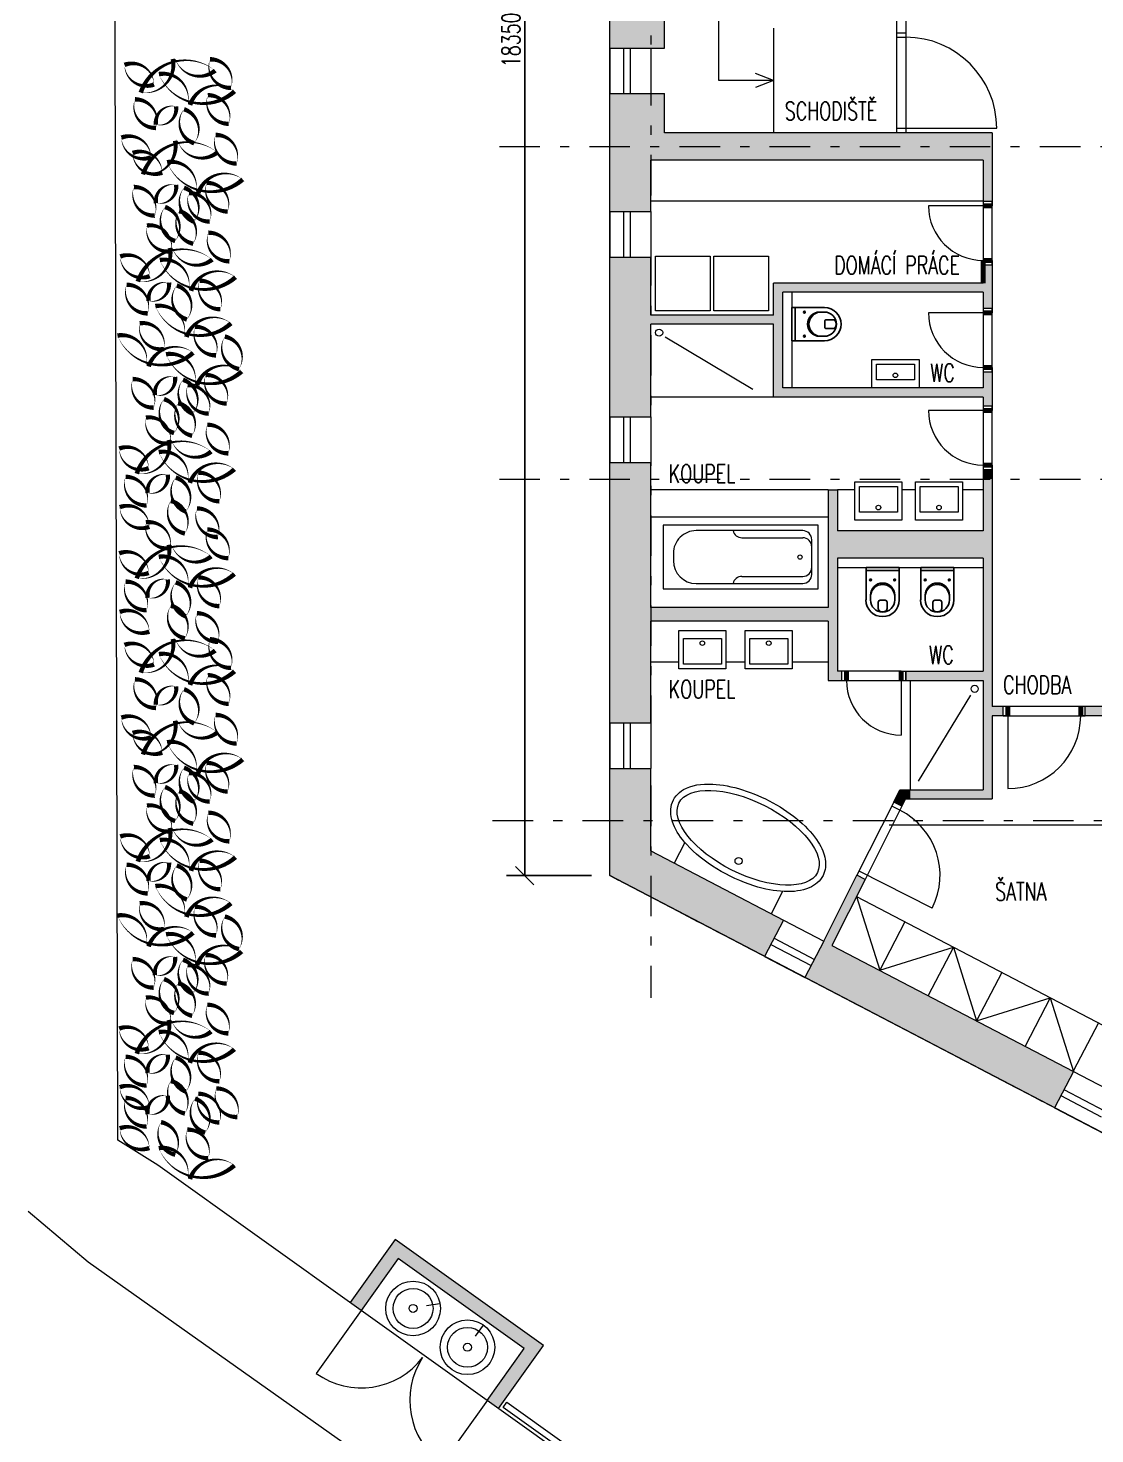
# Model space of a CAD drawing. Header units: metres. Extents: x -45 to 1930, y -347 to 488.
# Drawn here: x 21.44 to 33.15, y 38.28 to 53.71 of the extents above; entities that cross this region are included whole.
import ezdxf

# ---------------------------------------------------------------- set-up
doc = ezdxf.new("R2010")
doc.units = ezdxf.units.M
doc.header["$PDMODE"] = 3
doc.linetypes.add('GETRENNT', pattern=[31.75, 12.7, -6.35, 0, -6.35, 0, -6.35])
doc.linetypes.add('ČERCHOVANÁ', pattern=[25.4, 12.7, -6.35, 0, -6.35])
for name, color, linetype in [('dveře', 3, 'Continuous'), ('koty', 4, 'Continuous'), ('OSA', 7, 'ČERCHOVANÁ'), ('popis', 6, 'Continuous'), ('SRAFY', 3, 'Continuous'), ('srafy sklo', 252, 'Continuous'), ('zariz.predmety', 203, 'Continuous'), ('ZARIZOVAKY', 251, 'Continuous'), ('ZDIVO', 1, 'Continuous')]:
    doc.layers.add(name, color=color, linetype=linetype)
doc.layers.add('FLOATINGWINDOWS', color=2, linetype='Continuous', plot=False)
doc.styles.add('ROMANS', font='romans.shx', dxfattribs={"width": 0.7})
doc.dimstyles.new('andr', dxfattribs={"dimtxt": 0.1, "dimasz": 0.2, "dimexe": 0.2, "dimexo": 0.2, "dimgap": 0.05, "dimtad": 1, "dimlfac": 1000, "dimrnd": 10, "dimtxsty": 'Standard', "dimblk": 'OBLIQUE', "dimcen": 2.5, "dimclrd": 7, "dimclre": 7, "dimclrt": 7, "dimadec": 0, "dimazin": 0, "dimtfac": 1, "dimtmove": 0, "dimatfit": 3, "dimldrblk": 'OBLIQUE', "dimfxl": 0, "dimarcsym": 0})

# ---------------------------------------------------------------- blocks, each defined once
blk = doc.blocks.new('WC 540 Starck 3')
at = {"linetype": 'ByBlock'}
for p, q in [((81.017, 94.399), (80.66, 94.399)), ((80.66, 94.349), (80.713, 94.349)), ((80.982, 94.034), (80.982, 94.399)), ((81.017, 94.034), (81.017, 94.399)), ((80.568, 94.265), (80.637, 94.265)), ((80.568, 94.168), (80.637, 94.168)), ((80.657, 94.188), (80.657, 94.245)), ((80.713, 94.084), (80.66, 94.084)), ((80.66, 94.034), (81.017, 94.034))]:
    blk.add_line(p, q, dxfattribs=at)
for centre in [(80.88, 94.348), (80.88, 94.084)]:
    blk.add_circle(centre, 0.0102, dxfattribs=at)
for centre, radius, start, end in [((80.66, 94.216), 0.183, 90, 270), ((80.66, 94.216), 0.133, 90, 270), ((80.713, 94.216), 0.133, 270, 90), ((80.697, 94.216), 0.133, 276.5328, 83.4672), ((80.621, 94.216), 0.09, 165.9057, 194.0943), ((80.568, 94.23), 0.035, 90, 165.9057), ((80.568, 94.203), 0.035, 194.0943, 270), ((80.637, 94.245), 0.02, 360, 90), ((80.637, 94.188), 0.02, 270, 0)]:
    blk.add_arc(centre, radius, start, end, dxfattribs=at)
blk = doc.blocks.new('vana170')
at = {"linetype": 'Continuous', "lineweight": 0}
for p, q in [((1.7, 0.7), (0, 0.7)), ((0, 0.7), (0, 0)), ((1.34, 0.64), (0.17, 0.64)), ((1.7, 0), (1.7, 0.7)), ((0.07, 0.54), (0.07, 0.16)), ((0.837, 0.562), (0.17, 0.562)), ((1.59, 0.31), (1.59, 0.39)), ((0, 0), (1.7, 0)), ((0.837, 0.138), (0.17, 0.138)), ((0.17, 0.06), (1.34, 0.06))]:
    blk.add_line(p, q, dxfattribs=at)
blk.add_circle((0.2, 0.35), 0.0232, dxfattribs=at)
for centre, radius, start, end in [((0.17, 0.54), 0.1, 90, 180), ((0.837, 0.662), 0.1, 270, 347.2636), ((1.34, 0.39), 0.25, 0, 90), ((0.17, 0.462), 0.1, 90, 180), ((1.34, 0.31), 0.25, 270, 0), ((0.17, 0.238), 0.1, 180, 270), ((0.17, 0.16), 0.1, 180, 270), ((0.837, 0.038), 0.1, 12.7364, 90)]:
    blk.add_arc(centre, radius, start, end, dxfattribs=at)
blk = doc.blocks.new('_OBLIQUE')
at = {"color": 0, "linetype": 'ByBlock'}
blk.add_line((-0.5, -0.5), (0.5, 0.5), dxfattribs=at)
blk = doc.blocks.new('*D59')
at = {"layer": 'Defpoints', "color": 0, "linetype": 'Continuous', "lineweight": 0}
for p in [(27.825, 62.758), (26.892, 44.408), (27.825, 44.408)]:
    blk.add_point(p, dxfattribs=at)
at = {"layer": 'koty', "color": 7, "linetype": 'Continuous', "lineweight": -2}
for p, q in [((27.625, 62.758), (26.692, 62.758)), ((26.892, 62.758), (26.892, 44.408)), ((27.625, 44.408), (26.692, 44.408))]:
    blk.add_line(p, q, dxfattribs=at)
at = {"layer": 'koty', "color": 7, "linetype": 'Continuous', "lineweight": -2, "xscale": 0.2, "yscale": 0.2, "zscale": 0.2}
for p, rotation in [((26.892, 62.758), 90), ((26.892, 44.408), 270)]:
    blk.add_blockref('_OBLIQUE', p, dxfattribs=dict(at, rotation=rotation))
at = {"layer": 'koty', "color": 7, "linetype": 'Continuous', "lineweight": 0, "insert": (26.742, 53.583), "char_height": 0.2, "attachment_point": 5, "rotation": 90, "style": 'ROMANS'}
blk.add_mtext('18350', dxfattribs=at)

msp = doc.modelspace()

# ---------------------------------------------------------------- hatches: boundary and pattern name
at = {"linetype": 'Continuous', "lineweight": 0}
msp.add_hatch(color=256, dxfattribs=at).paths.add_polyline_path([(25.469131, 40.414176), (24.974893, 39.722635), (25.09693, 39.635417), (25.503949, 40.204921), (26.887031, 39.216446), (26.480012, 38.646941), (26.602049, 38.559723), (27.096287, 39.251264)])
at = {"layer": 'SRAFY', "linetype": 'Continuous', "lineweight": 0}
for points in [[(28.274501, 53.493145), (28.274501, 55.510035), (27.824501, 55.510035), (27.824501, 53.493145)], [(28.274501, 55.510035), (28.274501, 53.493145), (28.424501, 53.493145), (28.424501, 55.510035)], [(28.274501, 52.411601), (28.274501, 52.993145), (27.824501, 52.993145), (27.824501, 52.411601)], [(28.274501, 52.993145), (28.274501, 52.411601), (32.024501, 52.411601), (32.024501, 52.561601), (28.424501, 52.561601), (28.424501, 52.993145)], [(28.274501, 52.411601), (27.824501, 52.411601), (27.824501, 51.697445), (28.274501, 51.697445)], [(28.274501, 52.411601), (28.274501, 52.261601), (31.924501, 52.261601), (31.924501, 51.811601), (32.024501, 51.811601), (32.024501, 52.411601)], [(28.274501, 49.443285), (28.274501, 51.197445), (27.824501, 51.197445), (27.824501, 51.161601), (27.824501, 49.443285)], [(28.274501, 50.561601), (28.274501, 50.461601), (29.624501, 50.461601), (29.624501, 49.661601), (31.924501, 49.661601), (31.924501, 49.565616), (32.024501, 49.565616), (32.024501, 49.937283), (31.924501, 49.937283), (31.924501, 49.761601), (29.724501, 49.761601), (29.724501, 50.561601), (29.724501, 50.811601), (31.924501, 50.811601), (31.924501, 50.637283), (32.024501, 50.637283), (32.024501, 51.111601), (31.924501, 51.111601), (31.924501, 50.911601), (29.624501, 50.911601), (29.624501, 50.561601)], [(28.274501, 48.761601), (28.274501, 48.943285), (27.824501, 48.943285), (27.824501, 48.761601)], [(32.024501, 48.865616), (31.924501, 48.865616), (31.924501, 48.761601), (32.024501, 48.761601)], [(28.274501, 46.084351), (28.274501, 48.761601), (27.824501, 48.761601), (27.824501, 46.084351)], [(32.024501, 48.761601), (31.924501, 48.761601), (31.924501, 48.191601), (30.324501, 48.191601), (30.324501, 48.641601), (30.224501, 48.641601), (30.224501, 47.351601), (28.274501, 47.351601), (28.274501, 47.201601), (30.224501, 47.201601), (30.224501, 46.551601), (30.374501, 46.551601), (30.374501, 46.651601), (30.324501, 46.651601), (30.324501, 47.891601), (31.924501, 47.891601), (31.924501, 46.651601), (31.074501, 46.651601), (31.074501, 46.551601), (31.924501, 46.551601), (31.924501, 45.351601), (31.124501, 45.351601), (31.124501, 45.251601), (32.024501, 45.251601), (32.024501, 46.163065), (32.14564, 46.163065), (32.14564, 46.263065), (32.024501, 46.263065), (32.024501, 47.25171)], [(33.774501, 46.163065), (33.774501, 46.263065), (33.04564, 46.263065), (33.04564, 46.163065)], [(28.274501, 45.013065), (28.274501, 45.584351), (27.824501, 45.584351), (27.824501, 45.013065)], [(31.011315, 45.351601), (30.943396, 45.216325), (31.032765, 45.171456), (31.073004, 45.251601), (31.124501, 45.251601), (31.124501, 45.351601)], [(28.274501, 44.173577), (28.274501, 45.013065), (27.824501, 45.013065), (27.824501, 44.408403)], [(28.274501, 44.681162), (28.274501, 44.173577), (29.524944, 43.521052), (29.733129, 43.919999)], [(32.708206, 41.859914), (32.916391, 42.258861), (30.26507, 43.642414), (30.628937, 44.36714), (30.539569, 44.41201), (30.176404, 43.688683), (29.968219, 43.289735)]]:
    msp.add_hatch(color=256, dxfattribs=at).paths.add_polyline_path(points)

# ---------------------------------------------------------------- linework, layer by layer
at = {"linetype": 'Continuous', "lineweight": 0}
for p, q in [((29.024501, 53.136601), (29.024501, 55.361601)), ((29.624501, 53.711601), (29.624501, 52.561601)), ((27.824501, 53.493145), (27.824501, 52.993145)), ((27.974501, 53.493145), (27.974501, 52.993145)), ((28.049501, 53.493145), (28.049501, 52.993145)), ((28.274501, 53.493145), (28.274501, 52.993145)), ((29.624501, 53.136601), (29.024501, 53.136601)), ((29.624501, 53.136601), (29.423788, 53.214117)), ((29.624501, 53.136601), (29.423788, 53.059085)), ((27.824501, 51.697445), (27.824501, 51.197445)), ((27.974501, 51.697445), (27.974501, 51.197445)), ((28.049501, 51.697445), (28.049501, 51.197445)), ((28.274501, 51.697445), (28.274501, 51.197445)), ((31.924501, 51.811601), (32.024501, 51.811601)), ((31.924501, 51.111601), (32.024501, 51.111601)), ((29.824501, 50.809524), (29.824501, 49.761601)), ((31.924501, 50.637283), (32.024501, 50.637283)), ((28.435122, 50.322838), (29.395294, 49.746996)), ((31.924501, 49.937283), (32.024501, 49.937283)), ((31.924501, 49.565616), (32.024501, 49.565616)), ((27.824501, 49.443285), (27.824501, 48.943285)), ((27.974501, 49.443285), (27.974501, 48.943285)), ((28.049501, 49.443285), (28.049501, 48.943285)), ((28.274501, 49.443285), (28.274501, 48.943285)), ((31.924501, 48.865616), (32.024501, 48.865616)), ((30.324501, 47.791601), (31.924501, 47.791601)), ((30.374501, 46.551601), (30.374501, 46.651601)), ((31.074501, 46.551601), (31.074501, 46.651601)), ((31.785738, 46.389056), (31.209896, 45.445524)), ((32.14564, 46.163065), (32.14564, 46.263065)), ((33.04564, 46.163065), (33.04564, 46.263065)), ((27.824501, 46.084351), (27.824501, 45.584351)), ((27.974501, 46.084351), (27.974501, 45.584351)), ((28.049501, 46.084351), (28.049501, 45.584351)), ((28.274501, 46.084351), (28.274501, 45.584351)), ((28.64832, 44.773299), (28.534057, 44.545717)), ((29.720574, 44.23453), (29.598047, 43.99049)), ((29.733129, 43.919999), (30.176404, 43.688683)), ((29.629037, 43.720525), (30.072312, 43.489209)), ((29.524944, 43.521052), (29.968219, 43.289735)), ((29.594339, 43.654034), (30.037614, 43.422718)), ((32.916391, 42.258861), (33.359666, 42.027545)), ((32.777601, 41.992896), (33.220876, 41.76158)), ((32.812299, 42.059388), (33.255574, 41.828071)), ((32.708206, 41.859914), (33.151481, 41.628597)), ((21.439433, 40.725594), (22.097472, 40.169085)), ((22.097472, 40.169085), (35.517588, 30.674638)), ((25.812646, 39.690789), (25.961181, 39.711707)), ((25.09693, 39.635417), (24.602692, 38.943876)), ((26.350122, 39.352509), (26.43734, 39.474546)), ((26.463618, 38.624002), (25.985775, 37.955401)), ((26.480012, 38.646941), (26.463618, 38.624002))]:
    msp.add_line(p, q, dxfattribs=at)
at = {"linetype": 'Continuous', "lineweight": 0, "flags": 128}
for points in [[(25.09693, 39.635417), (22.864761, 41.230726), (22.423188, 41.504493), (22.332592, 79.360269), (26.407242, 79.157821), (36.807508, 78.940775), (53.036465, 78.021349), (51.440097, 62.345346), (49.152899, 50.087991), (47.556644, 41.079784), (46.114932, 28.795587), (46.007088, 24.691131), (26.480012, 38.646941)], [(26.602049, 38.559723), (27.096287, 39.251264), (25.469131, 40.414176), (24.974893, 39.722635)], [(26.480012, 38.646941), (26.887031, 39.216446), (25.503949, 40.204921), (25.09693, 39.635417)], [(26.480012, 38.646941), (25.09693, 39.635417)]]:
    msp.add_lwpolyline(points, dxfattribs=at)
at = {"linetype": 'Continuous', "lineweight": 0}
msp.add_lwpolyline([(26.694632, 38.627844), (31.576099, 35.139107), (31.535397, 35.082157), (26.65393, 38.570893)], close=True, dxfattribs=at)
for centre, radius in [((28.367365, 50.368905), 0.0392), ((31.831805, 46.458736), 0.0392), ((29.239535, 44.56909), 0.0392), ((25.665905, 39.657142), 0.3), ((25.665905, 39.657142), 0.219145), ((25.665905, 39.657142), 0.043699), ((26.262903, 39.230473), 0.3), ((26.262903, 39.230473), 0.219145), ((26.262903, 39.230473), 0.043699)]:
    msp.add_circle(centre, radius, dxfattribs=at)
for centre, start, end in [((25.09693, 39.635417), 234.4469783, 322.47868), ((26.479196, 38.647525), 146.4152765, 234.5145891)]:
    msp.add_arc(centre, 0.85, start, end, dxfattribs=at)
msp.add_ellipse((29.344858, 44.82341), major_axis=(0.759631, -0.381392), ratio=0.4662521, dxfattribs=at)
msp.add_open_spline([(30.167047, 44.410609), (30.193907, 44.464107), (30.200665, 44.526319), (30.179865, 44.65033), (30.153259, 44.712999), (30.014602, 44.933161), (29.830296, 45.089997), (29.400506, 45.325896), (29.158466, 45.402401), (28.831755, 45.419006), (28.721345, 45.401574), (28.572286, 45.316132), (28.523635, 45.25815), (28.485548, 45.120155), (28.495046, 45.044499), (28.554472, 44.895776), (28.604426, 44.821122), (28.842871, 44.557269), (29.129693, 44.382893), (29.639762, 44.223677), (29.860387, 44.208835), (30.081009, 44.302992), (30.136343, 44.349455), (30.167047, 44.410609)], degree=3, knots=[0, 0, 0, 0, 0.328646407, 0.328646407, 0.657292814, 0.657292814, 1.49227622, 1.49227622, 2.327259625, 2.327259625, 2.842065528, 2.842065528, 3.233907053, 3.233907053, 3.625748579, 3.625748579, 4.017590105, 4.017590105, 5.050988896, 5.050988896, 5.907509871, 5.907509871, 6.283185307, 6.283185307, 6.283185307, 6.283185307], dxfattribs=at)
at = {"layer": 'dveře', "linetype": 'Continuous', "lineweight": 0}
for p, q in [((30.974501, 54.211601), (30.974501, 52.561601)), ((31.074501, 54.211601), (31.074501, 52.561601)), ((30.974501, 53.661601), (31.074501, 53.661601)), ((30.974501, 53.611601), (31.074501, 53.611601)), ((30.974501, 52.611601), (32.074501, 52.611601)), ((31.924501, 51.761601), (31.324501, 51.761601)), ((31.924501, 51.811601), (31.924501, 51.111601)), ((32.024501, 51.111601), (32.024501, 51.811601)), ((31.924501, 50.637283), (31.924501, 49.937283)), ((32.024501, 49.937283), (32.024501, 50.637283)), ((31.924501, 50.587283), (31.324501, 50.587283)), ((31.924501, 49.565616), (31.924501, 48.865616)), ((32.024501, 48.865616), (32.024501, 49.565616)), ((31.924501, 49.515616), (31.324501, 49.515616)), ((31.024501, 46.651601), (30.424501, 46.651601)), ((30.424501, 46.551601), (31.024501, 46.551601)), ((31.024501, 46.551601), (31.024501, 45.951601)), ((33.04564, 46.263065), (32.14564, 46.263065)), ((32.14564, 46.163065), (33.04564, 46.163065)), ((32.19564, 46.163065), (32.19564, 45.363065))]:
    msp.add_line(p, q, dxfattribs=at)
for centre, radius, start, end in [((31.074501, 52.611601), 1, 0, 90), ((31.924501, 51.761601), 0.6, 180, 270), ((31.924501, 50.587283), 0.6, 180, 270), ((31.924501, 49.515616), 0.6, 180, 270), ((31.024501, 46.551601), 0.6, 180, 270), ((32.19564, 46.163065), 0.8, 270, 360)]:
    msp.add_arc(centre, radius, start, end, dxfattribs=at)
at = {"layer": 'FLOATINGWINDOWS', "linetype": 'Continuous', "lineweight": 0, "flags": 128}
msp.add_lwpolyline([(27.824501, 62.758403), (38.624501, 62.758403), (38.624501, 39.28017), (38.773981, 39.202166), (38.773981, 38.69458), (27.824501, 44.408403)], close=True, dxfattribs=at)
at = {"layer": 'OSA', "color": 253, "lineweight": 0, "ltscale": 0.035}
for p, q in [((28.274501, 60.231101), (28.274501, 43.067791)), ((26.613797, 52.411601), (40.553727, 52.411601)), ((26.613797, 48.761601), (40.553727, 48.761601)), ((26.538797, 45.013065), (40.478727, 45.013065))]:
    msp.add_line(p, q, dxfattribs=at)
at = {"layer": 'OSA', "linetype": 'Continuous', "lineweight": 0}
for p, q in [((29.624501, 49.661601), (28.274501, 49.661601)), ((30.224501, 48.641601), (28.274501, 48.641601)), ((30.515651, 48.641601), (30.324501, 48.641601)), ((30.224501, 48.341601), (28.274501, 48.341601)), ((31.124501, 46.551601), (31.124501, 45.351601))]:
    msp.add_line(p, q, dxfattribs=at)
for points in [[(28.328084, 51.208235), (28.928084, 51.208235), (28.928084, 50.608235), (28.328084, 50.608235)], [(28.968438, 51.208235), (29.568438, 51.208235), (29.568438, 50.608235), (28.968438, 50.608235)], [(31.220508, 49.761601), (30.702895, 49.761601), (30.702895, 50.072602), (31.220508, 50.072602)], [(31.170508, 49.851104), (30.752895, 49.851104), (30.752895, 50.022602), (31.170508, 50.022602)], [(31.033265, 48.310263), (30.515651, 48.310263), (30.515651, 48.731331), (31.033265, 48.731331)], [(30.983265, 48.399765), (30.565651, 48.399765), (30.565651, 48.681331), (30.983265, 48.681331)], [(31.699128, 48.310263), (31.181514, 48.310263), (31.181514, 48.731331), (31.699128, 48.731331)], [(31.649128, 48.399765), (31.231514, 48.399765), (31.231514, 48.681331), (31.649128, 48.681331)], [(28.583082, 47.099058), (29.100696, 47.099058), (29.100696, 46.67799), (28.583082, 46.67799)], [(29.311948, 47.099058), (29.829561, 47.099058), (29.829561, 46.67799), (29.311948, 46.67799)], [(28.633082, 47.009556), (29.050696, 47.009556), (29.050696, 46.72799), (28.633082, 46.72799)], [(29.361948, 47.009556), (29.779561, 47.009556), (29.779561, 46.72799), (29.361948, 46.72799)]]:
    msp.add_lwpolyline(points, close=True, dxfattribs=at)
for centre in [(30.961702, 49.900117), (30.774458, 48.448779), (31.440321, 48.448779), (28.841889, 46.960542), (29.570754, 46.960542)]:
    msp.add_circle(centre, 0.025266, dxfattribs=at)
at = {"layer": 'SRAFY', "linetype": 'Continuous', "lineweight": 0}
for p, q in [((30.943396, 45.216325), (30.539569, 44.41201)), ((31.032765, 45.171456), (30.628937, 44.36714)), ((31.01033, 45.126771), (30.920961, 45.171641)), ((31.366319, 44.052867), (30.562004, 44.456694))]:
    msp.add_line(p, q, dxfattribs=at)
msp.add_arc((30.651372, 44.411824), 0.8, 333.3398872, 63.3398872, dxfattribs=at)
at = {"layer": 'srafy sklo', "linetype": 'Continuous', "lineweight": 0}
msp.add_line((33.874501, 44.963065), (30.891642, 44.963065), dxfattribs=at)
at = {"layer": 'zariz.predmety', "color": 253, "linetype": 'Continuous', "ltscale": 0.001}
for points in [[(22.676352, 53.003842, 0, 0, 0.520567051), (22.676352, 53.003842, 0, 0.05, 0.520567051), (23.028807, 53.373602, 0, 0.05, 0.520567051), (23.059565, 53.36601, 0, 0.05, 0.520567051), (23.493294, 53.245901, 0, 0.05, 0.520567051), (22.676352, 53.003842, 0.05, 0.05, 0)], [(23.665698, 53.055592, 0, 0, 0.520567051), (23.665698, 53.055592, 0, 0.05, 0.520567051), (23.435754, 53.369332, 0, 0.05, 0.520567051), (23.665698, 53.055592, 0.05, 0.05, 0)], [(22.821641, 53.092541, 0, 0, 0.520567051), (22.821641, 53.092541, 0, 0.05, 0.520567051), (22.497775, 53.30799, 0, 0.05, 0.520567051), (22.821641, 53.092541, 0.05, 0.05, 0)], [(23.706152, 53.017701, 0, 0, 0.520567051), (23.706152, 53.017701, 0, 0.05, 0.520567051), (23.21779, 52.86787, 0, 0.05, 0.520567051), (23.194689, 52.88955, 0, 0.05, 0.520567051), (22.875317, 53.206645, 0, 0.05, 0.520567051), (23.706152, 53.017701, 0.05, 0.05, 0)], [(22.612428, 52.929692, 0, 0, 0.520567051), (22.612428, 52.929692, 0, 0.05, 0.520567051), (22.842372, 52.615952, 0, 0.05, 0.520567051), (22.612428, 52.929692, 0.05, 0.05, 0)], [(23.642572, 52.661377, 0, 0, 0.520567051), (23.642572, 52.661377, 0, 0.05, 0.520567051), (23.412627, 52.975118, 0, 0.05, 0.520567051), (23.642572, 52.661377, 0.05, 0.05, 0)], [(22.842739, 52.65213, 0, 0, 0.520567051), (22.842739, 52.65213, 0, 0.05, 0.520567051), (23.065032, 52.85184, 0, 0.05, 0.520567051), (22.842739, 52.65213, 0.05, 0.05, 0)], [(23.262021, 52.447845, 0, 0, 0.520567051), (23.262021, 52.447845, 0, 0.05, 0.520567051), (23.151571, 52.820817, 0, 0.05, 0.520567051), (23.262021, 52.447845, 0.05, 0.05, 0)], [(22.7882, 52.293937, 0, 0, 0.520567051), (22.7882, 52.293937, 0, 0.05, 0.520567051), (22.464334, 52.509387, 0, 0.05, 0.520567051), (22.7882, 52.293937, 0.05, 0.05, 0)], [(22.700476, 52.105497, 0, 0, 0.520567051), (22.700476, 52.105497, 0, 0.05, 0.520567051), (23.052931, 52.475257, 0, 0.05, 0.520567051), (23.083689, 52.467664, 0, 0.05, 0.520567051), (23.517419, 52.347555, 0, 0.05, 0.520567051), (22.700476, 52.105497, 0.05, 0.05, 0)], [(23.727543, 52.22507, 0, 0, 0.520567051), (23.727543, 52.22507, 0, 0.05, 0.520567051), (23.497599, 52.538811, 0, 0.05, 0.520567051), (23.727543, 52.22507, 0.05, 0.05, 0)], [(22.911274, 52.12526, 0, 0, 0.520567051), (22.911274, 52.12526, 0, 0.05, 0.520567051), (22.587408, 52.34071, 0, 0.05, 0.520567051), (22.911274, 52.12526, 0.05, 0.05, 0)], [(23.795785, 52.05042, 0, 0, 0.520567051), (23.795785, 52.05042, 0, 0.05, 0.520567051), (23.307423, 51.900589, 0, 0.05, 0.520567051), (23.284321, 51.92227, 0, 0.05, 0.520567051), (22.964949, 52.239364, 0, 0.05, 0.520567051), (23.795785, 52.05042, 0.05, 0.05, 0)], [(22.842573, 51.790721, 0, 0, 0.520567051), (22.842573, 51.790721, 0, 0.05, 0.520567051), (23.064866, 51.990431, 0, 0.05, 0.520567051), (22.842573, 51.790721, 0.05, 0.05, 0)], [(23.63052, 51.698825, 0, 0, 0.520567051), (23.63052, 51.698825, 0, 0.05, 0.520567051), (23.400576, 52.012566, 0, 0.05, 0.520567051), (23.63052, 51.698825, 0.05, 0.05, 0)], [(22.600376, 51.967141, 0, 0, 0.520567051), (22.600376, 51.967141, 0, 0.05, 0.520567051), (22.830321, 51.6534, 0, 0.05, 0.520567051), (22.600376, 51.967141, 0.05, 0.05, 0)], [(23.261854, 51.586436, 0, 0, 0.520567051), (23.261854, 51.586436, 0, 0.05, 0.520567051), (23.151405, 51.959408, 0, 0.05, 0.520567051), (23.261854, 51.586436, 0.05, 0.05, 0)], [(23.434048, 51.588153, 0, 0, 0.520567051), (23.434048, 51.588153, 0, 0.05, 0.520567051), (23.204103, 51.901893, 0, 0.05, 0.520567051), (23.434048, 51.588153, 0.05, 0.05, 0)], [(23.053497, 51.37462, 0, 0, 0.520567051), (23.053497, 51.37462, 0, 0.05, 0.520567051), (22.943047, 51.747593, 0, 0.05, 0.520567051), (23.053497, 51.37462, 0.05, 0.05, 0)], [(23.09645, 51.701677, 0, 0, 0.520567051), (23.09645, 51.701677, 0, 0.05, 0.520567051), (23.251902, 51.345107, 0, 0.05, 0.520567051), (23.09645, 51.701677, 0.05, 0.05, 0)], [(22.744392, 51.544829, 0, 0, 0.520567051), (22.744392, 51.544829, 0, 0.05, 0.520567051), (23.011153, 51.261728, 0, 0.05, 0.520567051), (22.744392, 51.544829, 0.05, 0.05, 0)], [(23.648016, 51.151845, 0, 0, 0.520567051), (23.648016, 51.151845, 0, 0.05, 0.520567051), (23.418072, 51.465586, 0, 0.05, 0.520567051), (23.648016, 51.151845, 0.05, 0.05, 0)], [(22.774763, 50.988943, 0, 0, 0.520567051), (22.774763, 50.988943, 0, 0.05, 0.520567051), (22.450896, 51.204392, 0, 0.05, 0.520567051), (22.774763, 50.988943, 0.05, 0.05, 0)], [(22.643805, 50.929342, 0, 0, 0.520567051), (22.643805, 50.929342, 0, 0.05, 0.520567051), (22.99626, 51.299103, 0, 0.05, 0.520567051), (23.027018, 51.29151, 0, 0.05, 0.520567051), (23.460748, 51.171401, 0, 0.05, 0.520567051), (22.643805, 50.929342, 0.05, 0.05, 0)], [(23.716258, 50.977196, 0, 0, 0.520567051), (23.716258, 50.977196, 0, 0.05, 0.520567051), (23.227895, 50.827365, 0, 0.05, 0.520567051), (23.204794, 50.849045, 0, 0.05, 0.520567051), (22.885422, 51.166139, 0, 0.05, 0.520567051), (23.716258, 50.977196, 0.05, 0.05, 0)], [(22.763046, 50.717497, 0, 0, 0.520567051), (22.763046, 50.717497, 0, 0.05, 0.520567051), (22.985339, 50.917206, 0, 0.05, 0.520567051), (22.763046, 50.717497, 0.05, 0.05, 0)], [(23.550993, 50.625601, 0, 0, 0.520567051), (23.550993, 50.625601, 0, 0.05, 0.520567051), (23.321049, 50.939342, 0, 0.05, 0.520567051), (23.550993, 50.625601, 0.05, 0.05, 0)], [(22.520849, 50.893916, 0, 0, 0.520567051), (22.520849, 50.893916, 0, 0.05, 0.520567051), (22.750794, 50.580175, 0, 0.05, 0.520567051), (22.520849, 50.893916, 0.05, 0.05, 0)], [(23.182327, 50.513211, 0, 0, 0.520567051), (23.182327, 50.513211, 0, 0.05, 0.520567051), (23.071877, 50.886184, 0, 0.05, 0.520567051), (23.182327, 50.513211, 0.05, 0.05, 0)], [(23.667414, 50.470945, 0, 0, 0.520567051), (23.667414, 50.470945, 0, 0.05, 0.520567051), (23.179052, 50.321114, 0, 0.05, 0.520567051), (23.155951, 50.342795, 0, 0.05, 0.520567051), (22.836579, 50.659889, 0, 0.05, 0.520567051), (23.667414, 50.470945, 0.05, 0.05, 0)], [(22.664865, 50.471605, 0, 0, 0.520567051), (22.664865, 50.471605, 0, 0.05, 0.520567051), (22.931626, 50.188504, 0, 0.05, 0.520567051), (22.664865, 50.471605, 0.05, 0.05, 0)], [(23.251306, 50.147514, 0, 0, 0.520567051), (23.251306, 50.147514, 0, 0.05, 0.520567051), (22.762943, 49.997683, 0, 0.05, 0.520567051), (22.739842, 50.019363, 0, 0.05, 0.520567051), (22.42047, 50.336457, 0, 0.05, 0.520567051), (23.251306, 50.147514, 0.05, 0.05, 0)], [(23.50215, 50.119351, 0, 0, 0.520567051), (23.50215, 50.119351, 0, 0.05, 0.520567051), (23.272205, 50.433092, 0, 0.05, 0.520567051), (23.50215, 50.119351, 0.05, 0.05, 0)], [(23.599369, 50.325705, 0, 0, 0.520567051), (23.599369, 50.325705, 0, 0.05, 0.520567051), (23.754821, 49.969135, 0, 0.05, 0.520567051), (23.599369, 50.325705, 0.05, 0.05, 0)], [(23.7842, 49.9423, 0, 0, 0.520567051), (23.7842, 49.9423, 0, 0.05, 0.520567051), (23.295838, 49.792469, 0, 0.05, 0.520567051), (23.272737, 49.81415, 0, 0.05, 0.520567051), (22.953365, 50.131244, 0, 0.05, 0.520567051), (23.7842, 49.9423, 0.05, 0.05, 0)], [(22.588792, 49.859021, 0, 0, 0.520567051), (22.588792, 49.859021, 0, 0.05, 0.520567051), (22.818736, 49.54528, 0, 0.05, 0.520567051), (22.588792, 49.859021, 0.05, 0.05, 0)], [(22.830989, 49.682602, 0, 0, 0.520567051), (22.830989, 49.682602, 0, 0.05, 0.520567051), (23.053281, 49.882311, 0, 0.05, 0.520567051), (22.830989, 49.682602, 0.05, 0.05, 0)], [(23.25027, 49.478316, 0, 0, 0.520567051), (23.25027, 49.478316, 0, 0.05, 0.520567051), (23.13982, 49.851289, 0, 0.05, 0.520567051), (23.25027, 49.478316, 0.05, 0.05, 0)], [(23.618936, 49.590706, 0, 0, 0.520567051), (23.618936, 49.590706, 0, 0.05, 0.520567051), (23.388991, 49.904447, 0, 0.05, 0.520567051), (23.618936, 49.590706, 0.05, 0.05, 0)], [(23.422463, 49.480033, 0, 0, 0.520567051), (23.422463, 49.480033, 0, 0.05, 0.520567051), (23.192518, 49.793774, 0, 0.05, 0.520567051), (23.422463, 49.480033, 0.05, 0.05, 0)], [(23.041912, 49.266501, 0, 0, 0.520567051), (23.041912, 49.266501, 0, 0.05, 0.520567051), (22.931462, 49.639473, 0, 0.05, 0.520567051), (23.041912, 49.266501, 0.05, 0.05, 0)], [(23.084865, 49.593558, 0, 0, 0.520567051), (23.084865, 49.593558, 0, 0.05, 0.520567051), (23.240318, 49.236988, 0, 0.05, 0.520567051), (23.084865, 49.593558, 0.05, 0.05, 0)], [(22.732807, 49.43671, 0, 0, 0.520567051), (22.732807, 49.43671, 0, 0.05, 0.520567051), (22.999569, 49.153609, 0, 0.05, 0.520567051), (22.732807, 49.43671, 0.05, 0.05, 0)], [(23.636432, 49.043726, 0, 0, 0.520567051), (23.636432, 49.043726, 0, 0.05, 0.520567051), (23.406487, 49.357466, 0, 0.05, 0.520567051), (23.636432, 49.043726, 0.05, 0.05, 0)], [(22.763178, 48.880823, 0, 0, 0.520567051), (22.763178, 48.880823, 0, 0.05, 0.520567051), (22.439312, 49.096273, 0, 0.05, 0.520567051), (22.763178, 48.880823, 0.05, 0.05, 0)], [(22.63222, 48.821223, 0, 0, 0.520567051), (22.63222, 48.821223, 0, 0.05, 0.520567051), (22.984675, 49.190983, 0, 0.05, 0.520567051), (23.015434, 49.18339, 0, 0.05, 0.520567051), (23.449163, 49.063281, 0, 0.05, 0.520567051), (22.63222, 48.821223, 0.05, 0.05, 0)], [(23.704673, 48.869076, 0, 0, 0.520567051), (23.704673, 48.869076, 0, 0.05, 0.520567051), (23.216311, 48.719245, 0, 0.05, 0.520567051), (23.193209, 48.740925, 0, 0.05, 0.520567051), (22.873837, 49.05802, 0, 0.05, 0.520567051), (23.704673, 48.869076, 0.05, 0.05, 0)], [(22.509265, 48.785797, 0, 0, 0.520567051), (22.509265, 48.785797, 0, 0.05, 0.520567051), (22.739209, 48.472056, 0, 0.05, 0.520567051), (22.509265, 48.785797, 0.05, 0.05, 0)], [(22.751461, 48.609377, 0, 0, 0.520567051), (22.751461, 48.609377, 0, 0.05, 0.520567051), (22.973754, 48.809087, 0, 0.05, 0.520567051), (22.751461, 48.609377, 0.05, 0.05, 0)], [(23.170742, 48.405092, 0, 0, 0.520567051), (23.170742, 48.405092, 0, 0.05, 0.520567051), (23.060293, 48.778064, 0, 0.05, 0.520567051), (23.170742, 48.405092, 0.05, 0.05, 0)], [(23.539408, 48.517481, 0, 0, 0.520567051), (23.539408, 48.517481, 0, 0.05, 0.520567051), (23.309464, 48.831222, 0, 0.05, 0.520567051), (23.539408, 48.517481, 0.05, 0.05, 0)], [(22.77004, 48.23726, 0, 0, 0.520567051), (22.77004, 48.23726, 0, 0.05, 0.520567051), (22.446174, 48.45271, 0, 0.05, 0.520567051), (22.77004, 48.23726, 0.05, 0.05, 0)], [(23.005338, 48.520333, 0, 0, 0.520567051), (23.005338, 48.520333, 0, 0.05, 0.520567051), (23.16079, 48.163763, 0, 0.05, 0.520567051), (23.005338, 48.520333, 0.05, 0.05, 0)], [(23.522463, 48.124895, 0, 0, 0.520567051), (23.522463, 48.124895, 0, 0.05, 0.520567051), (23.292519, 48.438636, 0, 0.05, 0.520567051), (23.522463, 48.124895, 0.05, 0.05, 0)], [(22.732807, 48.286422, 0, 0, 0.520567051), (22.732807, 48.286422, 0, 0.05, 0.520567051), (22.999569, 48.003321, 0, 0.05, 0.520567051), (22.732807, 48.286422, 0.05, 0.05, 0)], [(23.636432, 47.893438, 0, 0, 0.520567051), (23.636432, 47.893438, 0, 0.05, 0.520567051), (23.406487, 48.207179, 0, 0.05, 0.520567051), (23.636432, 47.893438, 0.05, 0.05, 0)], [(22.63222, 47.670936, 0, 0, 0.520567051), (22.63222, 47.670936, 0, 0.05, 0.520567051), (22.984675, 48.040696, 0, 0.05, 0.520567051), (23.015434, 48.033103, 0, 0.05, 0.520567051), (23.449163, 47.912994, 0, 0.05, 0.520567051), (22.63222, 47.670936, 0.05, 0.05, 0)], [(22.763178, 47.730536, 0, 0, 0.520567051), (22.763178, 47.730536, 0, 0.05, 0.520567051), (22.439312, 47.945986, 0, 0.05, 0.520567051), (22.763178, 47.730536, 0.05, 0.05, 0)], [(23.704673, 47.718789, 0, 0, 0.520567051), (23.704673, 47.718789, 0, 0.05, 0.520567051), (23.216311, 47.568958, 0, 0.05, 0.520567051), (23.193209, 47.590638, 0, 0.05, 0.520567051), (22.873837, 47.907732, 0, 0.05, 0.520567051), (23.704673, 47.718789, 0.05, 0.05, 0)], [(22.751461, 47.45909, 0, 0, 0.520567051), (22.751461, 47.45909, 0, 0.05, 0.520567051), (22.973754, 47.658799, 0, 0.05, 0.520567051), (22.751461, 47.45909, 0.05, 0.05, 0)], [(23.539408, 47.367194, 0, 0, 0.520567051), (23.539408, 47.367194, 0, 0.05, 0.520567051), (23.309464, 47.680935, 0, 0.05, 0.520567051), (23.539408, 47.367194, 0.05, 0.05, 0)], [(22.509265, 47.635509, 0, 0, 0.520567051), (22.509265, 47.635509, 0, 0.05, 0.520567051), (22.739209, 47.321769, 0, 0.05, 0.520567051), (22.509265, 47.635509, 0.05, 0.05, 0)], [(23.170742, 47.254804, 0, 0, 0.520567051), (23.170742, 47.254804, 0, 0.05, 0.520567051), (23.060293, 47.627777, 0, 0.05, 0.520567051), (23.170742, 47.254804, 0.05, 0.05, 0)], [(23.005338, 47.370046, 0, 0, 0.520567051), (23.005338, 47.370046, 0, 0.05, 0.520567051), (23.16079, 47.013476, 0, 0.05, 0.520567051), (23.005338, 47.370046, 0.05, 0.05, 0)], [(22.77004, 47.086973, 0, 0, 0.520567051), (22.77004, 47.086973, 0, 0.05, 0.520567051), (22.446174, 47.302423, 0, 0.05, 0.520567051), (22.77004, 47.086973, 0.05, 0.05, 0)], [(23.522463, 46.974608, 0, 0, 0.520567051), (23.522463, 46.974608, 0, 0.05, 0.520567051), (23.292519, 47.288349, 0, 0.05, 0.520567051), (23.522463, 46.974608, 0.05, 0.05, 0)], [(22.821641, 46.725546, 0, 0, 0.520567051), (22.821641, 46.725546, 0, 0.05, 0.520567051), (22.497775, 46.940995, 0, 0.05, 0.520567051), (22.821641, 46.725546, 0.05, 0.05, 0)], [(22.676352, 46.636847, 0, 0, 0.520567051), (22.676352, 46.636847, 0, 0.05, 0.520567051), (23.028807, 47.006607, 0, 0.05, 0.520567051), (23.059565, 46.999014, 0, 0.05, 0.520567051), (23.493294, 46.878905, 0, 0.05, 0.520567051), (22.676352, 46.636847, 0.05, 0.05, 0)], [(23.665698, 46.688596, 0, 0, 0.520567051), (23.665698, 46.688596, 0, 0.05, 0.520567051), (23.435754, 47.002337, 0, 0.05, 0.520567051), (23.665698, 46.688596, 0.05, 0.05, 0)], [(23.706152, 46.650705, 0, 0, 0.520567051), (23.706152, 46.650705, 0, 0.05, 0.520567051), (23.21779, 46.500874, 0, 0.05, 0.520567051), (23.194689, 46.522555, 0, 0.05, 0.520567051), (22.875317, 46.839649, 0, 0.05, 0.520567051), (23.706152, 46.650705, 0.05, 0.05, 0)], [(23.642572, 46.294382, 0, 0, 0.520567051), (23.642572, 46.294382, 0, 0.05, 0.520567051), (23.412627, 46.608123, 0, 0.05, 0.520567051), (23.642572, 46.294382, 0.05, 0.05, 0)], [(22.612428, 46.562697, 0, 0, 0.520567051), (22.612428, 46.562697, 0, 0.05, 0.520567051), (22.842372, 46.248956, 0, 0.05, 0.520567051), (22.612428, 46.562697, 0.05, 0.05, 0)], [(22.842739, 46.285135, 0, 0, 0.520567051), (22.842739, 46.285135, 0, 0.05, 0.520567051), (23.065032, 46.484844, 0, 0.05, 0.520567051), (22.842739, 46.285135, 0.05, 0.05, 0)], [(23.262021, 46.080849, 0, 0, 0.520567051), (23.262021, 46.080849, 0, 0.05, 0.520567051), (23.151571, 46.453822, 0, 0.05, 0.520567051), (23.262021, 46.080849, 0.05, 0.05, 0)], [(22.7882, 45.926942, 0, 0, 0.520567051), (22.7882, 45.926942, 0, 0.05, 0.520567051), (22.464334, 46.142391, 0, 0.05, 0.520567051), (22.7882, 45.926942, 0.05, 0.05, 0)], [(23.727543, 45.858074, 0, 0, 0.520567051), (23.727543, 45.858074, 0, 0.05, 0.520567051), (23.497599, 46.171815, 0, 0.05, 0.520567051), (23.727543, 45.858074, 0.05, 0.05, 0)], [(22.911274, 45.758265, 0, 0, 0.520567051), (22.911274, 45.758265, 0, 0.05, 0.520567051), (22.587408, 45.973714, 0, 0.05, 0.520567051), (22.911274, 45.758265, 0.05, 0.05, 0)], [(22.700476, 45.738501, 0, 0, 0.520567051), (22.700476, 45.738501, 0, 0.05, 0.520567051), (23.052931, 46.108261, 0, 0.05, 0.520567051), (23.083689, 46.100669, 0, 0.05, 0.520567051), (23.517419, 45.98056, 0, 0.05, 0.520567051), (22.700476, 45.738501, 0.05, 0.05, 0)], [(23.795785, 45.683425, 0, 0, 0.520567051), (23.795785, 45.683425, 0, 0.05, 0.520567051), (23.307423, 45.533594, 0, 0.05, 0.520567051), (23.284321, 45.555274, 0, 0.05, 0.520567051), (22.964949, 45.872368, 0, 0.05, 0.520567051), (23.795785, 45.683425, 0.05, 0.05, 0)], [(22.600376, 45.600145, 0, 0, 0.520567051), (22.600376, 45.600145, 0, 0.05, 0.520567051), (22.830321, 45.286405, 0, 0.05, 0.520567051), (22.600376, 45.600145, 0.05, 0.05, 0)], [(22.842573, 45.423726, 0, 0, 0.520567051), (22.842573, 45.423726, 0, 0.05, 0.520567051), (23.064866, 45.623435, 0, 0.05, 0.520567051), (22.842573, 45.423726, 0.05, 0.05, 0)], [(23.261854, 45.21944, 0, 0, 0.520567051), (23.261854, 45.21944, 0, 0.05, 0.520567051), (23.151405, 45.592413, 0, 0.05, 0.520567051), (23.261854, 45.21944, 0.05, 0.05, 0)], [(23.434048, 45.221157, 0, 0, 0.520567051), (23.434048, 45.221157, 0, 0.05, 0.520567051), (23.204103, 45.534898, 0, 0.05, 0.520567051), (23.434048, 45.221157, 0.05, 0.05, 0)], [(23.63052, 45.33183, 0, 0, 0.520567051), (23.63052, 45.33183, 0, 0.05, 0.520567051), (23.400576, 45.645571, 0, 0.05, 0.520567051), (23.63052, 45.33183, 0.05, 0.05, 0)], [(23.053497, 45.007625, 0, 0, 0.520567051), (23.053497, 45.007625, 0, 0.05, 0.520567051), (22.943047, 45.380597, 0, 0.05, 0.520567051), (23.053497, 45.007625, 0.05, 0.05, 0)], [(23.09645, 45.334682, 0, 0, 0.520567051), (23.09645, 45.334682, 0, 0.05, 0.520567051), (23.251902, 44.978112, 0, 0.05, 0.520567051), (23.09645, 45.334682, 0.05, 0.05, 0)], [(22.744392, 45.177834, 0, 0, 0.520567051), (22.744392, 45.177834, 0, 0.05, 0.520567051), (23.011153, 44.894733, 0, 0.05, 0.520567051), (22.744392, 45.177834, 0.05, 0.05, 0)], [(23.648016, 44.78485, 0, 0, 0.520567051), (23.648016, 44.78485, 0, 0.05, 0.520567051), (23.418072, 45.098591, 0, 0.05, 0.520567051), (23.648016, 44.78485, 0.05, 0.05, 0)], [(22.643805, 44.562347, 0, 0, 0.520567051), (22.643805, 44.562347, 0, 0.05, 0.520567051), (22.99626, 44.932107, 0, 0.05, 0.520567051), (23.027018, 44.924515, 0, 0.05, 0.520567051), (23.460748, 44.804406, 0, 0.05, 0.520567051), (22.643805, 44.562347, 0.05, 0.05, 0)], [(22.774763, 44.621947, 0, 0, 0.520567051), (22.774763, 44.621947, 0, 0.05, 0.520567051), (22.450896, 44.837397, 0, 0.05, 0.520567051), (22.774763, 44.621947, 0.05, 0.05, 0)], [(23.716258, 44.6102, 0, 0, 0.520567051), (23.716258, 44.6102, 0, 0.05, 0.520567051), (23.227895, 44.460369, 0, 0.05, 0.520567051), (23.204794, 44.48205, 0, 0.05, 0.520567051), (22.885422, 44.799144, 0, 0.05, 0.520567051), (23.716258, 44.6102, 0.05, 0.05, 0)], [(23.550993, 44.258606, 0, 0, 0.520567051), (23.550993, 44.258606, 0, 0.05, 0.520567051), (23.321049, 44.572346, 0, 0.05, 0.520567051), (23.550993, 44.258606, 0.05, 0.05, 0)], [(22.520849, 44.526921, 0, 0, 0.520567051), (22.520849, 44.526921, 0, 0.05, 0.520567051), (22.750794, 44.21318, 0, 0.05, 0.520567051), (22.520849, 44.526921, 0.05, 0.05, 0)], [(22.763046, 44.350501, 0, 0, 0.520567051), (22.763046, 44.350501, 0, 0.05, 0.520567051), (22.985339, 44.550211, 0, 0.05, 0.520567051), (22.763046, 44.350501, 0.05, 0.05, 0)], [(23.182327, 44.146216, 0, 0, 0.520567051), (23.182327, 44.146216, 0, 0.05, 0.520567051), (23.071877, 44.519189, 0, 0.05, 0.520567051), (23.182327, 44.146216, 0.05, 0.05, 0)], [(23.667414, 44.10395, 0, 0, 0.520567051), (23.667414, 44.10395, 0, 0.05, 0.520567051), (23.179052, 43.954119, 0, 0.05, 0.520567051), (23.155951, 43.975799, 0, 0.05, 0.520567051), (22.836579, 44.292894, 0, 0.05, 0.520567051), (23.667414, 44.10395, 0.05, 0.05, 0)], [(23.251306, 43.780518, 0, 0, 0.520567051), (23.251306, 43.780518, 0, 0.05, 0.520567051), (22.762943, 43.630687, 0, 0.05, 0.520567051), (22.739842, 43.652368, 0, 0.05, 0.520567051), (22.42047, 43.969462, 0, 0.05, 0.520567051), (23.251306, 43.780518, 0.05, 0.05, 0)], [(22.664865, 44.104609, 0, 0, 0.520567051), (22.664865, 44.104609, 0, 0.05, 0.520567051), (22.931626, 43.821508, 0, 0.05, 0.520567051), (22.664865, 44.104609, 0.05, 0.05, 0)], [(23.50215, 43.752355, 0, 0, 0.520567051), (23.50215, 43.752355, 0, 0.05, 0.520567051), (23.272205, 44.066096, 0, 0.05, 0.520567051), (23.50215, 43.752355, 0.05, 0.05, 0)], [(23.599369, 43.95871, 0, 0, 0.520567051), (23.599369, 43.95871, 0, 0.05, 0.520567051), (23.754821, 43.602139, 0, 0.05, 0.520567051), (23.599369, 43.95871, 0.05, 0.05, 0)], [(23.7842, 43.575305, 0, 0, 0.520567051), (23.7842, 43.575305, 0, 0.05, 0.520567051), (23.295838, 43.425474, 0, 0.05, 0.520567051), (23.272737, 43.447155, 0, 0.05, 0.520567051), (22.953365, 43.764249, 0, 0.05, 0.520567051), (23.7842, 43.575305, 0.05, 0.05, 0)], [(22.588792, 43.492026, 0, 0, 0.520567051), (22.588792, 43.492026, 0, 0.05, 0.520567051), (22.818736, 43.178285, 0, 0.05, 0.520567051), (22.588792, 43.492026, 0.05, 0.05, 0)], [(22.830989, 43.315606, 0, 0, 0.520567051), (22.830989, 43.315606, 0, 0.05, 0.520567051), (23.053281, 43.515316, 0, 0.05, 0.520567051), (22.830989, 43.315606, 0.05, 0.05, 0)], [(23.618936, 43.22371, 0, 0, 0.520567051), (23.618936, 43.22371, 0, 0.05, 0.520567051), (23.388991, 43.537451, 0, 0.05, 0.520567051), (23.618936, 43.22371, 0.05, 0.05, 0)], [(23.25027, 43.111321, 0, 0, 0.520567051), (23.25027, 43.111321, 0, 0.05, 0.520567051), (23.13982, 43.484293, 0, 0.05, 0.520567051), (23.25027, 43.111321, 0.05, 0.05, 0)], [(23.422463, 43.113038, 0, 0, 0.520567051), (23.422463, 43.113038, 0, 0.05, 0.520567051), (23.192518, 43.426778, 0, 0.05, 0.520567051), (23.422463, 43.113038, 0.05, 0.05, 0)], [(23.041912, 42.899505, 0, 0, 0.520567051), (23.041912, 42.899505, 0, 0.05, 0.520567051), (22.931462, 43.272478, 0, 0.05, 0.520567051), (23.041912, 42.899505, 0.05, 0.05, 0)], [(23.084865, 43.226562, 0, 0, 0.520567051), (23.084865, 43.226562, 0, 0.05, 0.520567051), (23.240318, 42.869992, 0, 0.05, 0.520567051), (23.084865, 43.226562, 0.05, 0.05, 0)], [(22.732807, 43.069714, 0, 0, 0.520567051), (22.732807, 43.069714, 0, 0.05, 0.520567051), (22.999569, 42.786613, 0, 0.05, 0.520567051), (22.732807, 43.069714, 0.05, 0.05, 0)], [(23.636432, 42.67673, 0, 0, 0.520567051), (23.636432, 42.67673, 0, 0.05, 0.520567051), (23.406487, 42.990471, 0, 0.05, 0.520567051), (23.636432, 42.67673, 0.05, 0.05, 0)], [(22.763178, 42.513828, 0, 0, 0.520567051), (22.763178, 42.513828, 0, 0.05, 0.520567051), (22.439312, 42.729277, 0, 0.05, 0.520567051), (22.763178, 42.513828, 0.05, 0.05, 0)], [(22.63222, 42.454227, 0, 0, 0.520567051), (22.63222, 42.454227, 0, 0.05, 0.520567051), (22.984675, 42.823987, 0, 0.05, 0.520567051), (23.015434, 42.816395, 0, 0.05, 0.520567051), (23.449163, 42.696286, 0, 0.05, 0.520567051), (22.63222, 42.454227, 0.05, 0.05, 0)], [(23.704673, 42.502081, 0, 0, 0.520567051), (23.704673, 42.502081, 0, 0.05, 0.520567051), (23.216311, 42.352249, 0, 0.05, 0.520567051), (23.193209, 42.37393, 0, 0.05, 0.520567051), (22.873837, 42.691024, 0, 0.05, 0.520567051), (23.704673, 42.502081, 0.05, 0.05, 0)], [(22.509265, 42.418801, 0, 0, 0.520567051), (22.509265, 42.418801, 0, 0.05, 0.520567051), (22.739209, 42.10506, 0, 0.05, 0.520567051), (22.509265, 42.418801, 0.05, 0.05, 0)], [(22.751461, 42.242382, 0, 0, 0.520567051), (22.751461, 42.242382, 0, 0.05, 0.520567051), (22.973754, 42.442091, 0, 0.05, 0.520567051), (22.751461, 42.242382, 0.05, 0.05, 0)], [(23.539408, 42.150486, 0, 0, 0.520567051), (23.539408, 42.150486, 0, 0.05, 0.520567051), (23.309464, 42.464227, 0, 0.05, 0.520567051), (23.539408, 42.150486, 0.05, 0.05, 0)], [(23.170742, 42.038096, 0, 0, 0.520567051), (23.170742, 42.038096, 0, 0.05, 0.520567051), (23.060293, 42.411069, 0, 0.05, 0.520567051), (23.170742, 42.038096, 0.05, 0.05, 0)], [(23.005338, 42.153338, 0, 0, 0.520567051), (23.005338, 42.153338, 0, 0.05, 0.520567051), (23.16079, 41.796768, 0, 0.05, 0.520567051), (23.005338, 42.153338, 0.05, 0.05, 0)], [(22.77004, 41.870265, 0, 0, 0.520567051), (22.77004, 41.870265, 0, 0.05, 0.520567051), (22.446174, 42.085714, 0, 0.05, 0.520567051), (22.77004, 41.870265, 0.05, 0.05, 0)], [(22.509265, 41.967442, 0, 0, 0.520567051), (22.509265, 41.967442, 0, 0.05, 0.520567051), (22.739209, 41.653701, 0, 0.05, 0.520567051), (22.509265, 41.967442, 0.05, 0.05, 0)], [(22.751461, 41.791022, 0, 0, 0.520567051), (22.751461, 41.791022, 0, 0.05, 0.520567051), (22.973754, 41.990732, 0, 0.05, 0.520567051), (22.751461, 41.791022, 0.05, 0.05, 0)], [(23.383219, 41.586737, 0, 0, 0.520567051), (23.383219, 41.586737, 0, 0.05, 0.520567051), (23.272769, 41.95971, 0, 0.05, 0.520567051), (23.383219, 41.586737, 0.05, 0.05, 0)], [(23.539408, 41.699127, 0, 0, 0.520567051), (23.539408, 41.699127, 0, 0.05, 0.520567051), (23.309464, 42.012867, 0, 0.05, 0.520567051), (23.539408, 41.699127, 0.05, 0.05, 0)], [(23.734962, 41.7579, 0, 0, 0.520567051), (23.734962, 41.7579, 0, 0.05, 0.520567051), (23.505017, 42.071641, 0, 0.05, 0.520567051), (23.734962, 41.7579, 0.05, 0.05, 0)], [(22.77004, 41.418906, 0, 0, 0.520567051), (22.77004, 41.418906, 0, 0.05, 0.520567051), (22.446174, 41.634355, 0, 0.05, 0.520567051), (22.77004, 41.418906, 0.05, 0.05, 0)], [(22.899111, 41.701979, 0, 0, 0.520567051), (22.899111, 41.701979, 0, 0.05, 0.520567051), (23.054563, 41.345408, 0, 0.05, 0.520567051), (22.899111, 41.701979, 0.05, 0.05, 0)], [(23.416236, 41.306541, 0, 0, 0.520567051), (23.416236, 41.306541, 0, 0.05, 0.520567051), (23.186292, 41.620282, 0, 0.05, 0.520567051), (23.416236, 41.306541, 0.05, 0.05, 0)], [(23.704673, 41.227649, 0, 0, 0.520567051), (23.704673, 41.227649, 0, 0.05, 0.520567051), (23.216311, 41.077818, 0, 0.05, 0.520567051), (23.193209, 41.099498, 0, 0.05, 0.520567051), (22.873837, 41.416593, 0, 0.05, 0.520567051), (23.704673, 41.227649, 0.05, 0.05, 0)]]:
    msp.add_lwpolyline(points, format="xyseb", close=True, dxfattribs=at)
at = {"layer": 'ZARIZOVAKY', "linetype": 'Continuous', "lineweight": 0}
for p, q in [((31.924501, 51.811601), (28.274501, 51.811601)), ((30.515651, 48.641601), (30.364501, 48.641601)), ((31.181514, 48.641601), (31.033265, 48.641601)), ((31.924501, 48.641601), (31.699128, 48.641601)), ((28.583082, 46.751601), (28.274501, 46.751601)), ((29.311948, 46.751601), (29.100696, 46.751601)), ((30.224501, 46.751601), (29.829561, 46.751601)), ((30.534321, 44.17869), (33.774501, 42.48785)), ((30.534321, 44.17869), (30.788671, 43.36918)), ((31.066251, 43.90111), (30.788671, 43.36918)), ((30.788671, 43.36918), (31.598181, 43.62353)), ((31.598181, 43.62353), (31.320601, 43.0916)), ((31.598181, 43.62353), (31.852531, 42.814021)), ((32.130111, 43.345951), (31.852531, 42.814021)), ((31.852531, 42.814021), (32.662041, 43.068371)), ((32.662041, 43.068371), (32.384461, 42.536441)), ((32.662041, 43.068371), (32.916391, 42.258861)), ((33.191656, 42.791999), (32.914076, 42.260069))]:
    msp.add_line(p, q, dxfattribs=at)
at = {"layer": 'ZDIVO', "linetype": 'Continuous', "lineweight": 0}
for p, q in [((27.824501, 53.493145), (27.824501, 55.510035)), ((28.424501, 53.493145), (28.424501, 55.510035)), ((27.824501, 53.493145), (28.424501, 53.493145)), ((27.824501, 51.697445), (27.824501, 52.993145)), ((27.824501, 52.993145), (28.424501, 52.993145)), ((28.424501, 52.561601), (28.424501, 52.993145)), ((32.024501, 52.561601), (28.424501, 52.561601)), ((32.024501, 52.561601), (32.024501, 51.761601)), ((28.274501, 51.697445), (28.274501, 52.261601)), ((31.924501, 52.261601), (28.274501, 52.261601)), ((31.924501, 52.261601), (28.374501, 52.261601)), ((31.924501, 52.261601), (31.924501, 51.761601)), ((27.824501, 51.697445), (28.274501, 51.697445)), ((27.824501, 49.443285), (27.824501, 51.197445)), ((27.824501, 51.161601), (27.824501, 51.197445)), ((27.824501, 51.197445), (28.274501, 51.197445)), ((28.274501, 50.561601), (28.274501, 51.197445)), ((28.274501, 51.161601), (28.274501, 51.197445)), ((32.024501, 51.161601), (32.024501, 50.587283)), ((31.924501, 50.911601), (29.624501, 50.911601)), ((29.624501, 50.561601), (29.624501, 50.911601)), ((31.924501, 50.811601), (29.724501, 50.811601)), ((29.724501, 50.561601), (29.724501, 50.811601)), ((31.924501, 50.811601), (31.924501, 50.587283)), ((28.274501, 50.561601), (28.274501, 50.564794)), ((29.624501, 50.561601), (28.274501, 50.561601)), ((28.274501, 49.661601), (28.274501, 50.461601)), ((29.624501, 50.461601), (28.274501, 50.461601)), ((29.624501, 49.661601), (29.624501, 50.461601)), ((29.724501, 49.761601), (29.724501, 50.561601)), ((28.274501, 49.443285), (28.274501, 50.361601)), ((31.924501, 49.987283), (31.924501, 49.761601)), ((32.024501, 49.987283), (32.024501, 49.515616)), ((31.924501, 49.761601), (29.724501, 49.761601)), ((31.924501, 49.661601), (29.624501, 49.661601)), ((31.924501, 49.661601), (31.924501, 49.515616)), ((27.824501, 49.443285), (28.274501, 49.443285)), ((27.824501, 46.084351), (27.824501, 48.943285)), ((27.824501, 48.943285), (28.274501, 48.943285)), ((28.274501, 47.351601), (28.274501, 48.943285)), ((31.924501, 48.915616), (31.924501, 48.191601)), ((32.024501, 48.915616), (32.024501, 46.263065)), ((30.224501, 48.641601), (30.224501, 47.351601)), ((30.224501, 48.641601), (30.324501, 48.641601)), ((30.324501, 48.641601), (30.324501, 48.191601)), ((31.924501, 48.411601), (31.924501, 48.351601)), ((31.924501, 48.191601), (30.324501, 48.191601)), ((27.824501, 46.084351), (27.824501, 47.911601)), ((30.324501, 47.891601), (30.324501, 46.651601)), ((31.924501, 47.891601), (30.324501, 47.891601)), ((31.924501, 47.891601), (31.924501, 46.651601)), ((30.224501, 47.351601), (28.274501, 47.351601)), ((31.924501, 47.25171), (31.924501, 46.651601)), ((32.024501, 47.25171), (32.024501, 46.263065)), ((28.274501, 46.084351), (28.274501, 47.201601)), ((30.224501, 47.201601), (28.274501, 47.201601)), ((30.224501, 47.201601), (30.224501, 46.551601)), ((30.424501, 46.651601), (30.324501, 46.651601)), ((31.024501, 46.651601), (31.924501, 46.651601)), ((31.074501, 46.651601), (31.074501, 46.551601)), ((30.224501, 46.551601), (30.424501, 46.551601)), ((31.024501, 46.551601), (31.924501, 46.551601)), ((31.924501, 46.551601), (31.924501, 46.251601)), ((31.924501, 46.551601), (31.924501, 45.351601)), ((31.924501, 46.151601), (31.924501, 45.351601)), ((32.19564, 46.263065), (32.024501, 46.263065)), ((32.024501, 46.163065), (32.024501, 45.251601)), ((32.024501, 46.163065), (32.024501, 45.251601)), ((32.19564, 46.163065), (32.024501, 46.163065)), ((33.774501, 46.263065), (32.99564, 46.263065)), ((33.774501, 46.163065), (32.99564, 46.163065)), ((27.824501, 46.084351), (28.274501, 46.084351)), ((27.824501, 44.408403), (27.824501, 45.584351)), ((27.824501, 44.408403), (27.824501, 45.584351)), ((27.824501, 45.584351), (28.274501, 45.584351)), ((28.274501, 44.681162), (28.274501, 45.584351)), ((30.943396, 45.216325), (31.011315, 45.351601)), ((31.032765, 45.171456), (30.943396, 45.216325)), ((31.011315, 45.351601), (31.924501, 45.351601)), ((31.073004, 45.251601), (31.032765, 45.171456)), ((31.073004, 45.251601), (32.024501, 45.251601)), ((28.274501, 44.681162), (29.733129, 43.919999)), ((27.824501, 44.408403), (36.103566, 40.088096)), ((30.176404, 43.688683), (30.539569, 44.41201)), ((30.628937, 44.36714), (30.26507, 43.642414)), ((30.628937, 44.36714), (30.539569, 44.41201)), ((29.733129, 43.919999), (29.524944, 43.521052)), ((30.176404, 43.688683), (29.968219, 43.289735)), ((30.26507, 43.642414), (32.916391, 42.258861)), ((32.916391, 42.258861), (32.708206, 41.859914))]:
    msp.add_line(p, q, dxfattribs=at)
at = {"layer": 'ZDIVO', "linetype": 'ByBlock', "lineweight": 70}
for p, q in [((31.924501, 51.761601), (32.024501, 51.761601)), ((31.924501, 51.161601), (32.024501, 51.161601)), ((31.924501, 51.161601), (31.924501, 50.911601)), ((31.924501, 50.587283), (32.024501, 50.587283)), ((31.924501, 49.987283), (32.024501, 49.987283)), ((31.924501, 49.515616), (32.024501, 49.515616)), ((31.924501, 48.915616), (32.024501, 48.915616)), ((30.424501, 46.551601), (30.424501, 46.651601)), ((31.024501, 46.551601), (31.024501, 46.651601)), ((32.19564, 46.163065), (32.19564, 46.263065)), ((32.99564, 46.163065), (32.99564, 46.263065))]:
    msp.add_line(p, q, dxfattribs=at)
at = {"layer": 'ZDIVO', "linetype": 'GETRENNT', "lineweight": 0, "ltscale": 0.035, "flags": 128}
msp.add_lwpolyline([(38.624501, 62.758403), (38.624501, 39.28017), (38.773981, 39.202166), (38.773981, 38.69458), (27.824501, 44.408403), (27.824501, 62.758403), (38.624501, 62.758403)], dxfattribs=at)

# ---------------------------------------------------------------- block references
at = {"linetype": 'Continuous', "lineweight": 0, "rotation": 180}
msp.add_blockref('WC 540 Starck 3', (110.841962, 144.677756), dxfattribs=at)
at = {"linetype": 'Continuous', "lineweight": 70, "rotation": 180}
msp.add_blockref('vana170', (30.113404, 48.255135), dxfattribs=at)
at = {"linetype": 'Continuous', "lineweight": 0, "xscale": -1, "rotation": 269.9999999999984}
for p in [(-63.395219, -33.225861), (-62.795219, -33.225861)]:
    msp.add_blockref('WC 540 Starck 3', p, dxfattribs=at)

# ---------------------------------------------------------------- texts
at = {"layer": 'popis', "linetype": 'Continuous', "lineweight": 0, "char_height": 0.2, "attachment_point": 1, "style": 'ROMANS'}
for s, insert, width in [('SCHODIŠTĚ', (29.747009, 52.901523), 2.20915077), ('DOMÁCÍ PRÁCE', (30.28933, 51.209151), 2.20915077), ('WC', (31.343981, 50.02791), 2.20915077), ('KOUPEL', (28.473347, 48.921266), 2.20915077), ('WC', (31.331918, 46.931266), 2.20915077), ('CHODBA', (32.143963, 46.602987), 1.95915077), ('KOUPEL', (28.473347, 46.554765), 2.20915077), ('ŠATNA', (32.057059, 44.334194), 2.20915077)]:
    msp.add_mtext(s, dxfattribs=dict(at, insert=insert, width=width))

# ---------------------------------------------------------------- dimensions: what is measured, and where the dimension line sits
at = {"layer": 'koty', "linetype": 'Continuous', "lineweight": 0}
dim = msp.add_linear_dim(base=(26.892433, 44.408403), p1=(27.824501, 62.758403), p2=(27.824501, 44.408403), angle=90, dimstyle='andr', override={"dimtxt": 0.2, "dimtxsty": 'ROMANS'}, dxfattribs=at)
dim.commit()
dim.dimension.update_dxf_attribs({"geometry": '*D59', "text_midpoint": (26.742433, 53.583403)})

doc.saveas('drawing.dxf')
